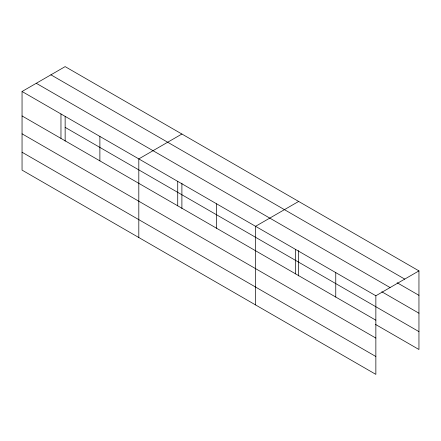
<?xml version="1.0" encoding="UTF-8"?>
<svg xmlns="http://www.w3.org/2000/svg" width="441" height="441" viewBox="0 0 441 441"><rect width="100%" height="100%" fill="white"/><g stroke="black" fill="none" stroke-linecap="round" stroke-linejoin="round"><path stroke-width="0.66" d="M22.05 91.496L375.859 295.768L375.859 374.381L22.05 170.11L22.05 91.496L65.141 66.619L418.95 270.89L418.95 349.504L375.313 324.311M181.896 134.025L138.81 158.903L138.81 237.523M298.656 201.438L255.565 226.316L255.565 304.929M375.859 295.768L418.95 270.89M50.919 74.827L404.733 279.098M397.132 282.736L418.95 295.332M36.267 83.283L390.081 287.554M381.801 291.76L418.95 313.209M65.141 127.355L418.95 331.626M22.05 115.939L375.859 320.205M22.05 133.816L375.859 338.087M22.05 152.233L375.859 356.504M335.761 272.615L335.761 297.058M298.656 250.576L298.656 275.928M295.663 249.463L295.663 273.905M216.647 203.841L216.647 228.284M181.896 183.169L181.896 208.516M177.729 181.372L177.729 205.815M99.886 136.434L99.886 160.877M65.141 116.441L65.141 141.109M60.968 113.965L60.968 138.408"/></g></svg>
